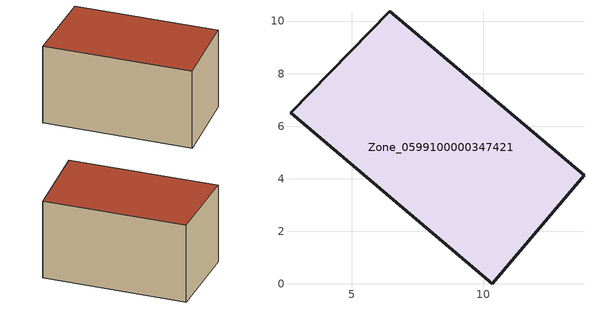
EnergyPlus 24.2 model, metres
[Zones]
Zone_0599100000347421
 floor ground (C_G): 10.35,0 2.67,6.5 6.45,10.38 13.84,4.12 z0.14
 wall outside (C_F): 6.45,10.38 2.67,6.5 10.35,0 13.84,4.12 6.45,10.38 z0.14:5.86
 roof outside (C_R): 2.67,6.5 10.35,0 13.84,4.12 6.45,10.38 z5.86
[BUILDING]
Pand.0599100000347421: North Axis=0; Terrain=City; Loads Convergence Tolerance Value=0.04; Temperature Convergence Tolerance Value=0.4; Solar Distribution=FullExterior; Maximum Number of Warmup Days=25; Minimum Number of Warmup Days=1
[Site:Location]
Rotterdam.The.Hague.AP_ZH_NLD Design_Conditions: Latitude=51.96; Longitude=4.45; Time Zone=1; Elevation=-4.5
[SITE:GROUNDTEMPERATURE:BUILDINGSURFACE]
18, 18, 18, 18, 18, 18, 18, 18, 18, 18, 18, 18
[MATERIAL] Thermal Absorptance=0.9; Solar Absorptance=0.7; Visible Absorptance=0.7
Name | Roughness | Thickness | Conductivity | Density | Specific Heat
G.TI.1992-2005 | MediumSmooth | 0.15 | 0.06 | 540 | 1210
F.TI.1992-2005 | Rough | 0.3 | 0.12 | 1920 | 840
R.TI.1992-2005 | MediumRough | 0.2 | 0.08 | 1500 | 1000
[CONSTRUCTION]
C_G: G.TI.1992-2005
C_F: F.TI.1992-2005
C_R: R.TI.1992-2005
[ZONE]
Zone_0599100000347421: Type=1; Multiplier=1; Ceiling Height=Autocalculate; Volume=Autocalculate; Floor Area=autocalculate; Part of Total Floor Area=Yes
[ZONEINFILTRATION:DESIGNFLOWRATE]
Infil_Zone_0599100000347421: Zone or ZoneList or Space or SpaceList=Zone_0599100000347421; Schedule=AlwaysOn; Design Flow Rate Calculation Method=Flow/Area; Flow Rate per Floor Area=0.0015; Constant Term Coefficient=1; Temperature Term Coefficient=0; Velocity Term Coefficient=0; Velocity Squared Term Coefficient=0
[HVACTEMPLATE:ZONE:IDEALLOADSAIRSYSTEM]
Zone_0599100000347421: Maximum Heating Supply Air Temperature=50; Minimum Cooling Supply Air Temperature=13; Maximum Heating Supply Air Humidity Ratio=0.0156; Minimum Cooling Supply Air Humidity Ratio=0.0077; Heating Limit=NoLimit; Cooling Limit=NoLimit; Dehumidification Control Type=ConstantSensibleHeatRatio; Cooling Sensible Heat Ratio=0.7; Dehumidification Setpoint=60; Humidification Control Type=None; Humidification Setpoint=30; Outdoor Air Method=None; Outdoor Air Flow Rate per Person=0.00944; Outdoor Air Flow Rate per Zone Floor Area=0; Outdoor Air Flow Rate per Zone=0; Demand Controlled Ventilation Type=None; Outdoor Air Economizer Type=NoEconomizer; Heat Recovery Type=None; Sensible Heat Recovery Effectiveness=0.7; Latent Heat Recovery Effectiveness=0.65
[ZONECONTROL:THERMOSTAT]
ThermostatControl_Zone_0599100000347421: Zone or ZoneList=Zone_0599100000347421; Control Type Schedule=DualSetpointControlType; Control 1=Thermostat_Zone_0599100000347421; Temperature Difference Between Cutout And Setpoint=0
[THERMOSTATSETPOINT:DUALSETPOINT]
Thermostat_Zone_0599100000347421: Heating Setpoint Temperature Schedule=HeatingSetpoint_Zone_0599100000347421; Cooling Setpoint Temperature Schedule=CoolingSetpoint_Zone_0599100000347421
[SCHEDULE:COMPACT]
HeatingSetpoint_Zone_0599100000347421: Through: 12/31, For: AllDays, Until: 24:00, 21
CoolingSetpoint_Zone_0599100000347421: Through: 12/31, For: AllDays, Until: 24:00, 24
DualSetpointControlType: Through: 12/31, For: AllDays, Until: 24:00, 4
AlwaysOn: Through: 12/31, For: AllDays, Until: 24:00, 1
